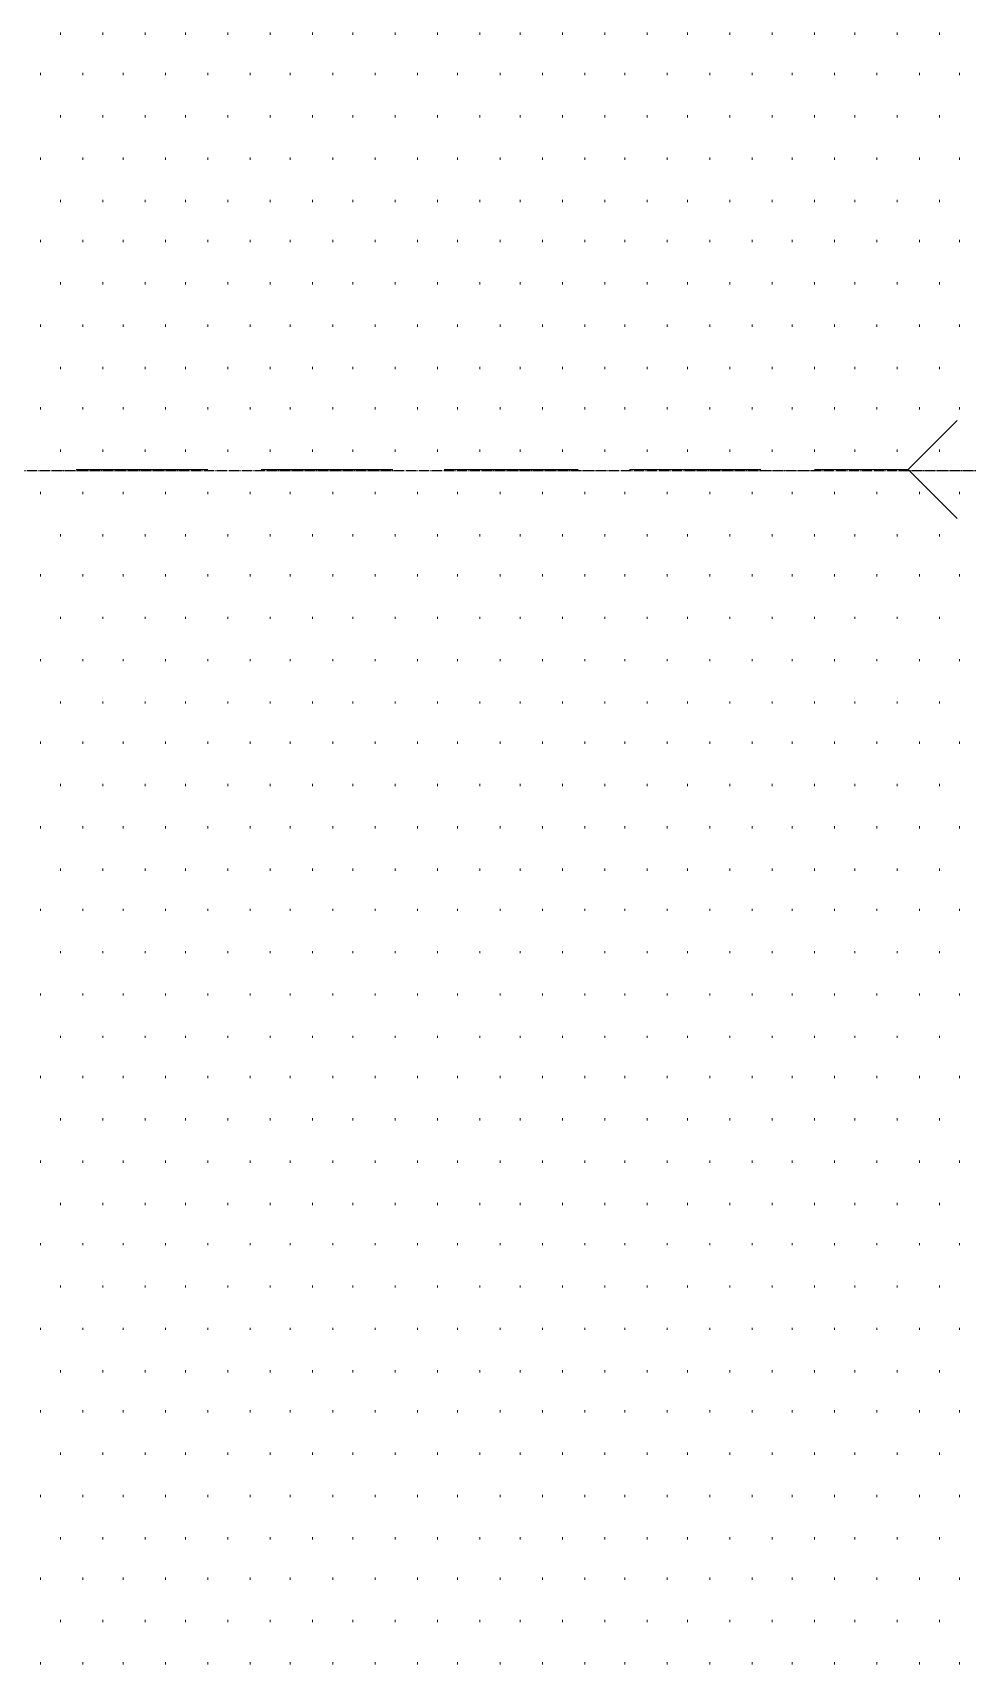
# Model space of a CAD drawing. Header units: millimetres. Extents: x -383313 to -161684, y -117025 to 99224.
# Drawn here: x -328175 to -326401, y -13850 to -10751 of the extents above; entities that cross this region are included whole.
import ezdxf

# ---------------------------------------------------------------- set-up
doc = ezdxf.new("R2010")
doc.units = ezdxf.units.MM
doc.header["$MEASUREMENT"] = 0
doc.linetypes.add('PS-GOST2.303 5', pattern=[24, 20, -1.5, 1, -1.5])
doc.layers.add('PDF_Geometry', color=7, linetype='Continuous')
doc.layers.add('PS_Оси', color=5, linetype='PS-GOST2.303 5')

# ---------------------------------------------------------------- blocks, each defined once
blk = doc.blocks.new('A$Cf5759c35')
at = {"layer": 'PDF_Geometry', "color": 8, "lineweight": 9}
for points in [[(30340.1, 7509.9), (30340.1, 7514.2)], [(30420.6, 7509.9), (30420.6, 7514.2)], [(30501, 7509.9), (30501, 7514.2)], [(30577.2, 7509.9), (30577.2, 7514.2)], [(30657.6, 7509.9), (30657.6, 7514.2)], [(30738.1, 7509.9), (30738.1, 7514.2)], [(30818.5, 7509.9), (30818.5, 7514.2)], [(30894.7, 7509.9), (30894.7, 7514.2)], [(30975.1, 7509.9), (30975.1, 7514.2)], [(31055.6, 7509.9), (31055.6, 7514.2)], [(31136, 7509.9), (31136, 7514.2)], [(31212.2, 7509.9), (31212.2, 7514.2)], [(31292.6, 7509.9), (31292.6, 7514.2)], [(31373.1, 7509.9), (31373.1, 7514.2)], [(31453.5, 7509.9), (31453.5, 7514.2)], [(31529.7, 7509.9), (31529.7, 7514.2)], [(31610.1, 7509.9), (31610.1, 7514.2)], [(31690.6, 7509.9), (31690.6, 7514.2)], [(31771, 7509.9), (31771, 7514.2)], [(31847.2, 7509.9), (31847.2, 7514.2)], [(31927.6, 7509.9), (31927.6, 7514.2)], [(32008.1, 7509.9), (32008.1, 7514.2)], [(30302, 7433.7), (30302, 7438)], [(30382.5, 7433.7), (30382.5, 7438)], [(30458.7, 7433.7), (30458.7, 7438)], [(30539.1, 7433.7), (30539.1, 7438)], [(30619.5, 7433.7), (30619.5, 7438)], [(30700, 7433.7), (30700, 7438)], [(30776.2, 7433.7), (30776.2, 7438)], [(30856.6, 7433.7), (30856.6, 7438)], [(30937, 7433.7), (30937, 7438)], [(31017.5, 7433.7), (31017.5, 7438)], [(31093.7, 7433.7), (31093.7, 7438)], [(31174.1, 7433.7), (31174.1, 7438)], [(31254.5, 7433.7), (31254.5, 7438)], [(31335, 7433.7), (31335, 7438)], [(31411.2, 7433.7), (31411.2, 7438)], [(31491.6, 7433.7), (31491.6, 7438)], [(31572, 7433.7), (31572, 7438)], [(31652.5, 7433.7), (31652.5, 7438)], [(31728.7, 7433.7), (31728.7, 7438)], [(31809.1, 7433.7), (31809.1, 7438)], [(31889.5, 7433.7), (31889.5, 7438)], [(31970, 7433.7), (31970, 7438)], [(32046.2, 7433.7), (32046.2, 7438)], [(30340.1, 7353.3), (30340.1, 7357.5)], [(30420.6, 7353.3), (30420.6, 7357.5)], [(30501, 7353.3), (30501, 7357.5)], [(30577.2, 7353.3), (30577.2, 7357.5)], [(30657.6, 7353.3), (30657.6, 7357.5)], [(30738.1, 7353.3), (30738.1, 7357.5)], [(30818.5, 7353.3), (30818.5, 7357.5)], [(30894.7, 7353.3), (30894.7, 7357.5)], [(30975.1, 7353.3), (30975.1, 7357.5)], [(31055.6, 7353.3), (31055.6, 7357.5)], [(31136, 7353.3), (31136, 7357.5)], [(31212.2, 7353.3), (31212.2, 7357.5)], [(31292.6, 7353.3), (31292.6, 7357.5)], [(31373.1, 7353.3), (31373.1, 7357.5)], [(31453.5, 7353.3), (31453.5, 7357.5)], [(31529.7, 7353.3), (31529.7, 7357.5)], [(31610.1, 7353.3), (31610.1, 7357.5)], [(31690.6, 7353.3), (31690.6, 7357.5)], [(31771, 7353.3), (31771, 7357.5)], [(31847.2, 7353.3), (31847.2, 7357.5)], [(31927.6, 7353.3), (31927.6, 7357.5)], [(32008.1, 7353.3), (32008.1, 7357.5)], [(30302, 7272.9), (30302, 7277.1)], [(30382.5, 7272.9), (30382.5, 7277.1)], [(30458.7, 7272.9), (30458.7, 7277.1)], [(30539.1, 7272.9), (30539.1, 7277.1)], [(30619.5, 7272.9), (30619.5, 7277.1)], [(30700, 7272.9), (30700, 7277.1)], [(30776.2, 7272.9), (30776.2, 7277.1)], [(30856.6, 7272.9), (30856.6, 7277.1)], [(30937, 7272.9), (30937, 7277.1)], [(31017.5, 7272.9), (31017.5, 7277.1)], [(31093.7, 7272.9), (31093.7, 7277.1)], [(31174.1, 7272.9), (31174.1, 7277.1)], [(31254.5, 7272.9), (31254.5, 7277.1)], [(31335, 7272.9), (31335, 7277.1)], [(31411.2, 7272.9), (31411.2, 7277.1)], [(31491.6, 7272.9), (31491.6, 7277.1)], [(31572, 7272.9), (31572, 7277.1)], [(31652.5, 7272.9), (31652.5, 7277.1)], [(31728.7, 7272.9), (31728.7, 7277.1)], [(31809.1, 7272.9), (31809.1, 7277.1)], [(31889.5, 7272.9), (31889.5, 7277.1)], [(31970, 7272.9), (31970, 7277.1)], [(32046.2, 7272.9), (32046.2, 7277.1)], [(30340.1, 7192.4), (30340.1, 7196.7)], [(30420.6, 7192.4), (30420.6, 7196.7)], [(30501, 7192.4), (30501, 7196.7)], [(30577.2, 7192.4), (30577.2, 7196.7)], [(30657.6, 7192.4), (30657.6, 7196.7)], [(30738.1, 7192.4), (30738.1, 7196.7)], [(30818.5, 7192.4), (30818.5, 7196.7)], [(30894.7, 7192.4), (30894.7, 7196.7)], [(30975.1, 7192.4), (30975.1, 7196.7)], [(31055.6, 7192.4), (31055.6, 7196.7)], [(31136, 7192.4), (31136, 7196.7)], [(31212.2, 7192.4), (31212.2, 7196.7)], [(31292.6, 7192.4), (31292.6, 7196.7)], [(31373.1, 7192.4), (31373.1, 7196.7)], [(31453.5, 7192.4), (31453.5, 7196.7)], [(31529.7, 7192.4), (31529.7, 7196.7)], [(31610.1, 7192.4), (31610.1, 7196.7)], [(31690.6, 7192.4), (31690.6, 7196.7)], [(31771, 7192.4), (31771, 7196.7)], [(31847.2, 7192.4), (31847.2, 7196.7)], [(31927.6, 7192.4), (31927.6, 7196.7)], [(32008.1, 7192.4), (32008.1, 7196.7)], [(30302, 7116.2), (30302, 7120.5)], [(30382.5, 7116.2), (30382.5, 7120.5)], [(30458.7, 7116.2), (30458.7, 7120.5)], [(30539.1, 7116.2), (30539.1, 7120.5)], [(30619.5, 7116.2), (30619.5, 7120.5)], [(30700, 7116.2), (30700, 7120.5)], [(30776.2, 7116.2), (30776.2, 7120.5)], [(30856.6, 7116.2), (30856.6, 7120.5)], [(30937, 7116.2), (30937, 7120.5)], [(31017.5, 7116.2), (31017.5, 7120.5)], [(31093.7, 7116.2), (31093.7, 7120.5)], [(31174.1, 7116.2), (31174.1, 7120.5)], [(31254.5, 7116.2), (31254.5, 7120.5)], [(31335, 7116.2), (31335, 7120.5)], [(31411.2, 7116.2), (31411.2, 7120.5)], [(31491.6, 7116.2), (31491.6, 7120.5)], [(31572, 7116.2), (31572, 7120.5)], [(31652.5, 7116.2), (31652.5, 7120.5)], [(31728.7, 7116.2), (31728.7, 7120.5)], [(31809.1, 7116.2), (31809.1, 7120.5)], [(31889.5, 7116.2), (31889.5, 7120.5)], [(31970, 7116.2), (31970, 7120.5)], [(32046.2, 7116.2), (32046.2, 7120.5)], [(30340.1, 7035.8), (30340.1, 7040)], [(30420.6, 7035.8), (30420.6, 7040)], [(30501, 7035.8), (30501, 7040)], [(30577.2, 7035.8), (30577.2, 7040)], [(30657.6, 7035.8), (30657.6, 7040)], [(30738.1, 7035.8), (30738.1, 7040)], [(30818.5, 7035.8), (30818.5, 7040)], [(30894.7, 7035.8), (30894.7, 7040)], [(30975.1, 7035.8), (30975.1, 7040)], [(31055.6, 7035.8), (31055.6, 7040)], [(31136, 7035.8), (31136, 7040)], [(31212.2, 7035.8), (31212.2, 7040)], [(31292.6, 7035.8), (31292.6, 7040)], [(31373.1, 7035.8), (31373.1, 7040)], [(31453.5, 7035.8), (31453.5, 7040)], [(31529.7, 7035.8), (31529.7, 7040)], [(31610.1, 7035.8), (31610.1, 7040)], [(31690.6, 7035.8), (31690.6, 7040)], [(31771, 7035.8), (31771, 7040)], [(31847.2, 7035.8), (31847.2, 7040)], [(31927.6, 7035.8), (31927.6, 7040)], [(32008.1, 7035.8), (32008.1, 7040)], [(30302, 6955.4), (30302, 6959.6)], [(30382.5, 6955.4), (30382.5, 6959.6)], [(30458.7, 6955.4), (30458.7, 6959.6)], [(30539.1, 6955.4), (30539.1, 6959.6)], [(30619.5, 6955.4), (30619.5, 6959.6)], [(30700, 6955.4), (30700, 6959.6)], [(30776.2, 6955.4), (30776.2, 6959.6)], [(30856.6, 6955.4), (30856.6, 6959.6)], [(30937, 6955.4), (30937, 6959.6)], [(31017.5, 6955.4), (31017.5, 6959.6)], [(31093.7, 6955.4), (31093.7, 6959.6)], [(31174.1, 6955.4), (31174.1, 6959.6)], [(31254.5, 6955.4), (31254.5, 6959.6)], [(31335, 6955.4), (31335, 6959.6)], [(31411.2, 6955.4), (31411.2, 6959.6)], [(31491.6, 6955.4), (31491.6, 6959.6)], [(31572, 6955.4), (31572, 6959.6)], [(31652.5, 6955.4), (31652.5, 6959.6)], [(31728.7, 6955.4), (31728.7, 6959.6)], [(31809.1, 6955.4), (31809.1, 6959.6)], [(31889.5, 6955.4), (31889.5, 6959.6)], [(31970, 6955.4), (31970, 6959.6)], [(32046.2, 6955.4), (32046.2, 6959.6)], [(30340.1, 6874.9), (30340.1, 6879.2)], [(30420.6, 6874.9), (30420.6, 6879.2)], [(30501, 6874.9), (30501, 6879.2)], [(30577.2, 6874.9), (30577.2, 6879.2)], [(30657.6, 6874.9), (30657.6, 6879.2)], [(30738.1, 6874.9), (30738.1, 6879.2)], [(30818.5, 6874.9), (30818.5, 6879.2)], [(30894.7, 6874.9), (30894.7, 6879.2)], [(30975.1, 6874.9), (30975.1, 6879.2)], [(31055.6, 6874.9), (31055.6, 6879.2)], [(31136, 6874.9), (31136, 6879.2)], [(31212.2, 6874.9), (31212.2, 6879.2)], [(31292.6, 6874.9), (31292.6, 6879.2)], [(31373.1, 6874.9), (31373.1, 6879.2)], [(31453.5, 6874.9), (31453.5, 6879.2)], [(31529.7, 6874.9), (31529.7, 6879.2)], [(31610.1, 6874.9), (31610.1, 6879.2)], [(31690.6, 6874.9), (31690.6, 6879.2)], [(31771, 6874.9), (31771, 6879.2)], [(31847.2, 6874.9), (31847.2, 6879.2)], [(31927.6, 6874.9), (31927.6, 6879.2)], [(32008.1, 6874.9), (32008.1, 6879.2)], [(30302, 6798.7), (30302, 6803)], [(30382.5, 6798.7), (30382.5, 6803)], [(30458.7, 6798.7), (30458.7, 6803)], [(30539.1, 6798.7), (30539.1, 6803)], [(30619.5, 6798.7), (30619.5, 6803)], [(30700, 6798.7), (30700, 6803)], [(30776.2, 6798.7), (30776.2, 6803)], [(30856.6, 6798.7), (30856.6, 6803)], [(30937, 6798.7), (30937, 6803)], [(31017.5, 6798.7), (31017.5, 6803)], [(31093.7, 6798.7), (31093.7, 6803)], [(31174.1, 6798.7), (31174.1, 6803)], [(31254.5, 6798.7), (31254.5, 6803)], [(31335, 6798.7), (31335, 6803)], [(31411.2, 6798.7), (31411.2, 6803)], [(31491.6, 6798.7), (31491.6, 6803)], [(31572, 6798.7), (31572, 6803)], [(31652.5, 6798.7), (31652.5, 6803)], [(31728.7, 6798.7), (31728.7, 6803)], [(31809.1, 6798.7), (31809.1, 6803)], [(31889.5, 6798.7), (31889.5, 6803)], [(31970, 6798.7), (31970, 6803)], [(32046.2, 6798.7), (32046.2, 6803)], [(30340.1, 6718.3), (30340.1, 6722.5)], [(30420.6, 6718.3), (30420.6, 6722.5)], [(30501, 6718.3), (30501, 6722.5)], [(30577.2, 6718.3), (30577.2, 6722.5)], [(30657.6, 6718.3), (30657.6, 6722.5)], [(30738.1, 6718.3), (30738.1, 6722.5)], [(30818.5, 6718.3), (30818.5, 6722.5)], [(30894.7, 6718.3), (30894.7, 6722.5)], [(30975.1, 6718.3), (30975.1, 6722.5)], [(31055.6, 6718.3), (31055.6, 6722.5)], [(31136, 6718.3), (31136, 6722.5)], [(31212.2, 6718.3), (31212.2, 6722.5)], [(31292.6, 6718.3), (31292.6, 6722.5)], [(31373.1, 6718.3), (31373.1, 6722.5)], [(31453.5, 6718.3), (31453.5, 6722.5)], [(31529.7, 6718.3), (31529.7, 6722.5)], [(31610.1, 6718.3), (31610.1, 6722.5)], [(31690.6, 6718.3), (31690.6, 6722.5)], [(31771, 6718.3), (31771, 6722.5)], [(31847.2, 6718.3), (31847.2, 6722.5)], [(31927.6, 6718.3), (31927.6, 6722.5)], [(32008.1, 6718.3), (32008.1, 6722.5)], [(30302, 6637.9), (30302, 6642.1)], [(30382.5, 6637.9), (30382.5, 6642.1)], [(30458.7, 6637.9), (30458.7, 6642.1)], [(30539.1, 6637.9), (30539.1, 6642.1)], [(30619.5, 6637.9), (30619.5, 6642.1)], [(30700, 6637.9), (30700, 6642.1)], [(30776.2, 6637.9), (30776.2, 6642.1)], [(30856.6, 6637.9), (30856.6, 6642.1)], [(30937, 6637.9), (30937, 6642.1)], [(31017.5, 6637.9), (31017.5, 6642.1)], [(31093.7, 6637.9), (31093.7, 6642.1)], [(31174.1, 6637.9), (31174.1, 6642.1)], [(31254.5, 6637.9), (31254.5, 6642.1)], [(31335, 6637.9), (31335, 6642.1)], [(31411.2, 6637.9), (31411.2, 6642.1)], [(31491.6, 6637.9), (31491.6, 6642.1)], [(31572, 6637.9), (31572, 6642.1)], [(31652.5, 6637.9), (31652.5, 6642.1)], [(31728.7, 6637.9), (31728.7, 6642.1)], [(31809.1, 6637.9), (31809.1, 6642.1)], [(31889.5, 6637.9), (31889.5, 6642.1)], [(31970, 6637.9), (31970, 6642.1)], [(32046.2, 6637.9), (32046.2, 6642.1)], [(30340.1, 6557.4), (30340.1, 6561.7)], [(30420.6, 6557.4), (30420.6, 6561.7)], [(30501, 6557.4), (30501, 6561.7)], [(30577.2, 6557.4), (30577.2, 6561.7)], [(30657.6, 6557.4), (30657.6, 6561.7)], [(30738.1, 6557.4), (30738.1, 6561.7)], [(30818.5, 6557.4), (30818.5, 6561.7)], [(30894.7, 6557.4), (30894.7, 6561.7)], [(30975.1, 6557.4), (30975.1, 6561.7)], [(31055.6, 6557.4), (31055.6, 6561.7)], [(31136, 6557.4), (31136, 6561.7)], [(31212.2, 6557.4), (31212.2, 6561.7)], [(31292.6, 6557.4), (31292.6, 6561.7)], [(31373.1, 6557.4), (31373.1, 6561.7)], [(31453.5, 6557.4), (31453.5, 6561.7)], [(31529.7, 6557.4), (31529.7, 6561.7)], [(31610.1, 6557.4), (31610.1, 6561.7)], [(31690.6, 6557.4), (31690.6, 6561.7)], [(31771, 6557.4), (31771, 6561.7)], [(31847.2, 6557.4), (31847.2, 6561.7)], [(31927.6, 6557.4), (31927.6, 6561.7)], [(32008.1, 6557.4), (32008.1, 6561.7)], [(30302, 6481.2), (30302, 6485.5)], [(30382.5, 6481.2), (30382.5, 6485.5)], [(30458.7, 6481.2), (30458.7, 6485.5)], [(30539.1, 6481.2), (30539.1, 6485.5)], [(30619.5, 6481.2), (30619.5, 6485.5)], [(30700, 6481.2), (30700, 6485.5)], [(30776.2, 6481.2), (30776.2, 6485.5)], [(30856.6, 6481.2), (30856.6, 6485.5)], [(30937, 6481.2), (30937, 6485.5)], [(31017.5, 6481.2), (31017.5, 6485.5)], [(31093.7, 6481.2), (31093.7, 6485.5)], [(31174.1, 6481.2), (31174.1, 6485.5)], [(31254.5, 6481.2), (31254.5, 6485.5)], [(31335, 6481.2), (31335, 6485.5)], [(31411.2, 6481.2), (31411.2, 6485.5)], [(31491.6, 6481.2), (31491.6, 6485.5)], [(31572, 6481.2), (31572, 6485.5)], [(31652.5, 6481.2), (31652.5, 6485.5)], [(31728.7, 6481.2), (31728.7, 6485.5)], [(31809.1, 6481.2), (31809.1, 6485.5)], [(31889.5, 6481.2), (31889.5, 6485.5)], [(31970, 6481.2), (31970, 6485.5)], [(32046.2, 6481.2), (32046.2, 6485.5)], [(30340.1, 6400.8), (30340.1, 6405)], [(30420.6, 6400.8), (30420.6, 6405)], [(30501, 6400.8), (30501, 6405)], [(30577.2, 6400.8), (30577.2, 6405)], [(30657.6, 6400.8), (30657.6, 6405)], [(30738.1, 6400.8), (30738.1, 6405)], [(30818.5, 6400.8), (30818.5, 6405)], [(30894.7, 6400.8), (30894.7, 6405)], [(30975.1, 6400.8), (30975.1, 6405)], [(31055.6, 6400.8), (31055.6, 6405)], [(31136, 6400.8), (31136, 6405)], [(31212.2, 6400.8), (31212.2, 6405)], [(31292.6, 6400.8), (31292.6, 6405)], [(31373.1, 6400.8), (31373.1, 6405)], [(31453.5, 6400.8), (31453.5, 6405)], [(31529.7, 6400.8), (31529.7, 6405)], [(31610.1, 6400.8), (31610.1, 6405)], [(31690.6, 6400.8), (31690.6, 6405)], [(31771, 6400.8), (31771, 6405)], [(31847.2, 6400.8), (31847.2, 6405)], [(31927.6, 6400.8), (31927.6, 6405)], [(32008.1, 6400.8), (32008.1, 6405)], [(30302, 6320.4), (30302, 6324.6)], [(30382.5, 6320.4), (30382.5, 6324.6)], [(30458.7, 6320.4), (30458.7, 6324.6)], [(30539.1, 6320.4), (30539.1, 6324.6)], [(30619.5, 6320.4), (30619.5, 6324.6)], [(30700, 6320.4), (30700, 6324.6)], [(30776.2, 6320.4), (30776.2, 6324.6)], [(30856.6, 6320.4), (30856.6, 6324.6)], [(30937, 6320.4), (30937, 6324.6)], [(31017.5, 6320.4), (31017.5, 6324.6)], [(31093.7, 6320.4), (31093.7, 6324.6)], [(31174.1, 6320.4), (31174.1, 6324.6)], [(31254.5, 6320.4), (31254.5, 6324.6)], [(31335, 6320.4), (31335, 6324.6)], [(31411.2, 6320.4), (31411.2, 6324.6)], [(31491.6, 6320.4), (31491.6, 6324.6)], [(31572, 6320.4), (31572, 6324.6)], [(31652.5, 6320.4), (31652.5, 6324.6)], [(31728.7, 6320.4), (31728.7, 6324.6)], [(31809.1, 6320.4), (31809.1, 6324.6)], [(31889.5, 6320.4), (31889.5, 6324.6)], [(31970, 6320.4), (31970, 6324.6)], [(32046.2, 6320.4), (32046.2, 6324.6)], [(30340.1, 6239.9), (30340.1, 6244.2)], [(30420.6, 6239.9), (30420.6, 6244.2)], [(30501, 6239.9), (30501, 6244.2)], [(30577.2, 6239.9), (30577.2, 6244.2)], [(30657.6, 6239.9), (30657.6, 6244.2)], [(30738.1, 6239.9), (30738.1, 6244.2)], [(30818.5, 6239.9), (30818.5, 6244.2)], [(30894.7, 6239.9), (30894.7, 6244.2)], [(30975.1, 6239.9), (30975.1, 6244.2)], [(31055.6, 6239.9), (31055.6, 6244.2)], [(31136, 6239.9), (31136, 6244.2)], [(31212.2, 6239.9), (31212.2, 6244.2)], [(31292.6, 6239.9), (31292.6, 6244.2)], [(31373.1, 6239.9), (31373.1, 6244.2)], [(31453.5, 6239.9), (31453.5, 6244.2)], [(31529.7, 6239.9), (31529.7, 6244.2)], [(31610.1, 6239.9), (31610.1, 6244.2)], [(31690.6, 6239.9), (31690.6, 6244.2)], [(31771, 6239.9), (31771, 6244.2)], [(31847.2, 6239.9), (31847.2, 6244.2)], [(31927.6, 6239.9), (31927.6, 6244.2)], [(32008.1, 6239.9), (32008.1, 6244.2)], [(30302, 6163.7), (30302, 6168)], [(30382.5, 6163.7), (30382.5, 6168)], [(30458.7, 6163.7), (30458.7, 6168)], [(30539.1, 6163.7), (30539.1, 6168)], [(30619.5, 6163.7), (30619.5, 6168)], [(30700, 6163.7), (30700, 6168)], [(30776.2, 6163.7), (30776.2, 6168)], [(30856.6, 6163.7), (30856.6, 6168)], [(30937, 6163.7), (30937, 6168)], [(31017.5, 6163.7), (31017.5, 6168)], [(31093.7, 6163.7), (31093.7, 6168)], [(31174.1, 6163.7), (31174.1, 6168)], [(31254.5, 6163.7), (31254.5, 6168)], [(31335, 6163.7), (31335, 6168)], [(31411.2, 6163.7), (31411.2, 6168)], [(31491.6, 6163.7), (31491.6, 6168)], [(31572, 6163.7), (31572, 6168)], [(31652.5, 6163.7), (31652.5, 6168)], [(31728.7, 6163.7), (31728.7, 6168)], [(31809.1, 6163.7), (31809.1, 6168)], [(31889.5, 6163.7), (31889.5, 6168)], [(31970, 6163.7), (31970, 6168)], [(32046.2, 6163.7), (32046.2, 6168)], [(30340.1, 6083.3), (30340.1, 6087.5)], [(30420.6, 6083.3), (30420.6, 6087.5)], [(30501, 6083.3), (30501, 6087.5)], [(30577.2, 6083.3), (30577.2, 6087.5)], [(30657.6, 6083.3), (30657.6, 6087.5)], [(30738.1, 6083.3), (30738.1, 6087.5)], [(30818.5, 6083.3), (30818.5, 6087.5)], [(30894.7, 6083.3), (30894.7, 6087.5)], [(30975.1, 6083.3), (30975.1, 6087.5)], [(31055.6, 6083.3), (31055.6, 6087.5)], [(31136, 6083.3), (31136, 6087.5)], [(31212.2, 6083.3), (31212.2, 6087.5)], [(31292.6, 6083.3), (31292.6, 6087.5)], [(31373.1, 6083.3), (31373.1, 6087.5)], [(31453.5, 6083.3), (31453.5, 6087.5)], [(31529.7, 6083.3), (31529.7, 6087.5)], [(31610.1, 6083.3), (31610.1, 6087.5)], [(31690.6, 6083.3), (31690.6, 6087.5)], [(31771, 6083.3), (31771, 6087.5)], [(31847.2, 6083.3), (31847.2, 6087.5)], [(31927.6, 6083.3), (31927.6, 6087.5)], [(32008.1, 6083.3), (32008.1, 6087.5)], [(30302, 6002.9), (30302, 6007.1)], [(30382.5, 6002.9), (30382.5, 6007.1)], [(30458.7, 6002.9), (30458.7, 6007.1)], [(30539.1, 6002.9), (30539.1, 6007.1)], [(30619.5, 6002.9), (30619.5, 6007.1)], [(30700, 6002.9), (30700, 6007.1)], [(30776.2, 6002.9), (30776.2, 6007.1)], [(30856.6, 6002.9), (30856.6, 6007.1)], [(30937, 6002.9), (30937, 6007.1)], [(31017.5, 6002.9), (31017.5, 6007.1)], [(31093.7, 6002.9), (31093.7, 6007.1)], [(31174.1, 6002.9), (31174.1, 6007.1)], [(31254.5, 6002.9), (31254.5, 6007.1)], [(31335, 6002.9), (31335, 6007.1)], [(31411.2, 6002.9), (31411.2, 6007.1)], [(31491.6, 6002.9), (31491.6, 6007.1)], [(31572, 6002.9), (31572, 6007.1)], [(31652.5, 6002.9), (31652.5, 6007.1)], [(31728.7, 6002.9), (31728.7, 6007.1)], [(31809.1, 6002.9), (31809.1, 6007.1)], [(31889.5, 6002.9), (31889.5, 6007.1)], [(31970, 6002.9), (31970, 6007.1)], [(32046.2, 6002.9), (32046.2, 6007.1)], [(30340.1, 5922.4), (30340.1, 5926.7)], [(30420.6, 5922.4), (30420.6, 5926.7)], [(30501, 5922.4), (30501, 5926.7)], [(30577.2, 5922.4), (30577.2, 5926.7)], [(30657.6, 5922.4), (30657.6, 5926.7)], [(30738.1, 5922.4), (30738.1, 5926.7)], [(30818.5, 5922.4), (30818.5, 5926.7)], [(30894.7, 5922.4), (30894.7, 5926.7)], [(30975.1, 5922.4), (30975.1, 5926.7)], [(31055.6, 5922.4), (31055.6, 5926.7)], [(31136, 5922.4), (31136, 5926.7)], [(31212.2, 5922.4), (31212.2, 5926.7)], [(31292.6, 5922.4), (31292.6, 5926.7)], [(31373.1, 5922.4), (31373.1, 5926.7)], [(31453.5, 5922.4), (31453.5, 5926.7)], [(31529.7, 5922.4), (31529.7, 5926.7)], [(31610.1, 5922.4), (31610.1, 5926.7)], [(31690.6, 5922.4), (31690.6, 5926.7)], [(31771, 5922.4), (31771, 5926.7)], [(31847.2, 5922.4), (31847.2, 5926.7)], [(31927.6, 5922.4), (31927.6, 5926.7)], [(32008.1, 5922.4), (32008.1, 5926.7)], [(30302, 5846.2), (30302, 5850.5)], [(30382.5, 5846.2), (30382.5, 5850.5)], [(30458.7, 5846.2), (30458.7, 5850.5)], [(30539.1, 5846.2), (30539.1, 5850.5)], [(30619.5, 5846.2), (30619.5, 5850.5)], [(30700, 5846.2), (30700, 5850.5)], [(30776.2, 5846.2), (30776.2, 5850.5)], [(30856.6, 5846.2), (30856.6, 5850.5)], [(30937, 5846.2), (30937, 5850.5)], [(31017.5, 5846.2), (31017.5, 5850.5)], [(31093.7, 5846.2), (31093.7, 5850.5)], [(31174.1, 5846.2), (31174.1, 5850.5)], [(31254.5, 5846.2), (31254.5, 5850.5)], [(31335, 5846.2), (31335, 5850.5)], [(31411.2, 5846.2), (31411.2, 5850.5)], [(31491.6, 5846.2), (31491.6, 5850.5)], [(31572, 5846.2), (31572, 5850.5)], [(31652.5, 5846.2), (31652.5, 5850.5)], [(31728.7, 5846.2), (31728.7, 5850.5)], [(31809.1, 5846.2), (31809.1, 5850.5)], [(31889.5, 5846.2), (31889.5, 5850.5)], [(31970, 5846.2), (31970, 5850.5)], [(32046.2, 5846.2), (32046.2, 5850.5)], [(30340.1, 5765.8), (30340.1, 5770)], [(30420.6, 5765.8), (30420.6, 5770)], [(30501, 5765.8), (30501, 5770)], [(30577.2, 5765.8), (30577.2, 5770)], [(30657.6, 5765.8), (30657.6, 5770)], [(30738.1, 5765.8), (30738.1, 5770)], [(30818.5, 5765.8), (30818.5, 5770)], [(30894.7, 5765.8), (30894.7, 5770)], [(30975.1, 5765.8), (30975.1, 5770)], [(31055.6, 5765.8), (31055.6, 5770)], [(31136, 5765.8), (31136, 5770)], [(31212.2, 5765.8), (31212.2, 5770)], [(31292.6, 5765.8), (31292.6, 5770)], [(31373.1, 5765.8), (31373.1, 5770)], [(31453.5, 5765.8), (31453.5, 5770)], [(31529.7, 5765.8), (31529.7, 5770)], [(31610.1, 5765.8), (31610.1, 5770)], [(31690.6, 5765.8), (31690.6, 5770)], [(31771, 5765.8), (31771, 5770)], [(31847.2, 5765.8), (31847.2, 5770)], [(31927.6, 5765.8), (31927.6, 5770)], [(32008.1, 5765.8), (32008.1, 5770)], [(30302, 5685.4), (30302, 5689.6)], [(30382.5, 5685.4), (30382.5, 5689.6)], [(30458.7, 5685.4), (30458.7, 5689.6)], [(30539.1, 5685.4), (30539.1, 5689.6)], [(30619.5, 5685.4), (30619.5, 5689.6)], [(30700, 5685.4), (30700, 5689.6)], [(30776.2, 5685.4), (30776.2, 5689.6)], [(30856.6, 5685.4), (30856.6, 5689.6)], [(30937, 5685.4), (30937, 5689.6)], [(31017.5, 5685.4), (31017.5, 5689.6)], [(31093.7, 5685.4), (31093.7, 5689.6)], [(31174.1, 5685.4), (31174.1, 5689.6)], [(31254.5, 5685.4), (31254.5, 5689.6)], [(31335, 5685.4), (31335, 5689.6)], [(31411.2, 5685.4), (31411.2, 5689.6)], [(31491.6, 5685.4), (31491.6, 5689.6)], [(31572, 5685.4), (31572, 5689.6)], [(31652.5, 5685.4), (31652.5, 5689.6)], [(31728.7, 5685.4), (31728.7, 5689.6)], [(31809.1, 5685.4), (31809.1, 5689.6)], [(31889.5, 5685.4), (31889.5, 5689.6)], [(31970, 5685.4), (31970, 5689.6)], [(32046.2, 5685.4), (32046.2, 5689.6)], [(30340.1, 5604.9), (30340.1, 5609.2)], [(30420.6, 5604.9), (30420.6, 5609.2)], [(30501, 5604.9), (30501, 5609.2)], [(30577.2, 5604.9), (30577.2, 5609.2)], [(30657.6, 5604.9), (30657.6, 5609.2)], [(30738.1, 5604.9), (30738.1, 5609.2)], [(30818.5, 5604.9), (30818.5, 5609.2)], [(30894.7, 5604.9), (30894.7, 5609.2)], [(30975.1, 5604.9), (30975.1, 5609.2)], [(31055.6, 5604.9), (31055.6, 5609.2)], [(31136, 5604.9), (31136, 5609.2)], [(31212.2, 5604.9), (31212.2, 5609.2)], [(31292.6, 5604.9), (31292.6, 5609.2)], [(31373.1, 5604.9), (31373.1, 5609.2)], [(31453.5, 5604.9), (31453.5, 5609.2)], [(31529.7, 5604.9), (31529.7, 5609.2)], [(31610.1, 5604.9), (31610.1, 5609.2)], [(31690.6, 5604.9), (31690.6, 5609.2)], [(31771, 5604.9), (31771, 5609.2)], [(31847.2, 5604.9), (31847.2, 5609.2)], [(31927.6, 5604.9), (31927.6, 5609.2)], [(32008.1, 5604.9), (32008.1, 5609.2)], [(30302, 5528.7), (30302, 5533)], [(30382.5, 5528.7), (30382.5, 5533)], [(30458.7, 5528.7), (30458.7, 5533)], [(30539.1, 5528.7), (30539.1, 5533)], [(30619.5, 5528.7), (30619.5, 5533)], [(30700, 5528.7), (30700, 5533)], [(30776.2, 5528.7), (30776.2, 5533)], [(30856.6, 5528.7), (30856.6, 5533)], [(30937, 5528.7), (30937, 5533)], [(31017.5, 5528.7), (31017.5, 5533)], [(31093.7, 5528.7), (31093.7, 5533)], [(31174.1, 5528.7), (31174.1, 5533)], [(31254.5, 5528.7), (31254.5, 5533)], [(31335, 5528.7), (31335, 5533)], [(31411.2, 5528.7), (31411.2, 5533)], [(31491.6, 5528.7), (31491.6, 5533)], [(31572, 5528.7), (31572, 5533)], [(31652.5, 5528.7), (31652.5, 5533)], [(31728.7, 5528.7), (31728.7, 5533)], [(31809.1, 5528.7), (31809.1, 5533)], [(31889.5, 5528.7), (31889.5, 5533)], [(31970, 5528.7), (31970, 5533)], [(32046.2, 5528.7), (32046.2, 5533)], [(30340.1, 5448.3), (30340.1, 5452.5)], [(30420.6, 5448.3), (30420.6, 5452.5)], [(30501, 5448.3), (30501, 5452.5)], [(30577.2, 5448.3), (30577.2, 5452.5)], [(30657.6, 5448.3), (30657.6, 5452.5)], [(30738.1, 5448.3), (30738.1, 5452.5)], [(30818.5, 5448.3), (30818.5, 5452.5)], [(30894.7, 5448.3), (30894.7, 5452.5)], [(30975.1, 5448.3), (30975.1, 5452.5)], [(31055.6, 5448.3), (31055.6, 5452.5)], [(31136, 5448.3), (31136, 5452.5)], [(31212.2, 5448.3), (31212.2, 5452.5)], [(31292.6, 5448.3), (31292.6, 5452.5)], [(31373.1, 5448.3), (31373.1, 5452.5)], [(31453.5, 5448.3), (31453.5, 5452.5)], [(31529.7, 5448.3), (31529.7, 5452.5)], [(31610.1, 5448.3), (31610.1, 5452.5)], [(31690.6, 5448.3), (31690.6, 5452.5)], [(31771, 5448.3), (31771, 5452.5)], [(31847.2, 5448.3), (31847.2, 5452.5)], [(31927.6, 5448.3), (31927.6, 5452.5)], [(32008.1, 5448.3), (32008.1, 5452.5)], [(30302, 5367.9), (30302, 5372.1)], [(30382.5, 5367.9), (30382.5, 5372.1)], [(30458.7, 5367.9), (30458.7, 5372.1)], [(30539.1, 5367.9), (30539.1, 5372.1)], [(30619.5, 5367.9), (30619.5, 5372.1)], [(30700, 5367.9), (30700, 5372.1)], [(30776.2, 5367.9), (30776.2, 5372.1)], [(30856.6, 5367.9), (30856.6, 5372.1)], [(30937, 5367.9), (30937, 5372.1)], [(31017.5, 5367.9), (31017.5, 5372.1)], [(31093.7, 5367.9), (31093.7, 5372.1)], [(31174.1, 5367.9), (31174.1, 5372.1)], [(31254.5, 5367.9), (31254.5, 5372.1)], [(31335, 5367.9), (31335, 5372.1)], [(31411.2, 5367.9), (31411.2, 5372.1)], [(31491.6, 5367.9), (31491.6, 5372.1)], [(31572, 5367.9), (31572, 5372.1)], [(31652.5, 5367.9), (31652.5, 5372.1)], [(31728.7, 5367.9), (31728.7, 5372.1)], [(31809.1, 5367.9), (31809.1, 5372.1)], [(31889.5, 5367.9), (31889.5, 5372.1)], [(31970, 5367.9), (31970, 5372.1)], [(32046.2, 5367.9), (32046.2, 5372.1)], [(30340.1, 5287.4), (30340.1, 5291.7)], [(30420.6, 5287.4), (30420.6, 5291.7)], [(30501, 5287.4), (30501, 5291.7)], [(30577.2, 5287.4), (30577.2, 5291.7)], [(30657.6, 5287.4), (30657.6, 5291.7)], [(30738.1, 5287.4), (30738.1, 5291.7)], [(30818.5, 5287.4), (30818.5, 5291.7)], [(30894.7, 5287.4), (30894.7, 5291.7)], [(30975.1, 5287.4), (30975.1, 5291.7)], [(31055.6, 5287.4), (31055.6, 5291.7)], [(31136, 5287.4), (31136, 5291.7)], [(31212.2, 5287.4), (31212.2, 5291.7)], [(31292.6, 5287.4), (31292.6, 5291.7)], [(31373.1, 5287.4), (31373.1, 5291.7)], [(31453.5, 5287.4), (31453.5, 5291.7)], [(31529.7, 5287.4), (31529.7, 5291.7)], [(31610.1, 5287.4), (31610.1, 5291.7)], [(31690.6, 5287.4), (31690.6, 5291.7)], [(31771, 5287.4), (31771, 5291.7)], [(31847.2, 5287.4), (31847.2, 5291.7)], [(31927.6, 5287.4), (31927.6, 5291.7)], [(32008.1, 5287.4), (32008.1, 5291.7)], [(30302, 5211.2), (30302, 5215.5)], [(30382.5, 5211.2), (30382.5, 5215.5)], [(30458.7, 5211.2), (30458.7, 5215.5)], [(30539.1, 5211.2), (30539.1, 5215.5)], [(30619.5, 5211.2), (30619.5, 5215.5)], [(30700, 5211.2), (30700, 5215.5)], [(30776.2, 5211.2), (30776.2, 5215.5)], [(30856.6, 5211.2), (30856.6, 5215.5)], [(30937, 5211.2), (30937, 5215.5)], [(31017.5, 5211.2), (31017.5, 5215.5)], [(31093.7, 5211.2), (31093.7, 5215.5)], [(31174.1, 5211.2), (31174.1, 5215.5)], [(31254.5, 5211.2), (31254.5, 5215.5)], [(31335, 5211.2), (31335, 5215.5)], [(31411.2, 5211.2), (31411.2, 5215.5)], [(31491.6, 5211.2), (31491.6, 5215.5)], [(31572, 5211.2), (31572, 5215.5)], [(31652.5, 5211.2), (31652.5, 5215.5)], [(31728.7, 5211.2), (31728.7, 5215.5)], [(31809.1, 5211.2), (31809.1, 5215.5)], [(31889.5, 5211.2), (31889.5, 5215.5)], [(31970, 5211.2), (31970, 5215.5)], [(32046.2, 5211.2), (32046.2, 5215.5)], [(30340.1, 5130.8), (30340.1, 5135)], [(30420.6, 5130.8), (30420.6, 5135)], [(30501, 5130.8), (30501, 5135)], [(30577.2, 5130.8), (30577.2, 5135)], [(30657.6, 5130.8), (30657.6, 5135)], [(30738.1, 5130.8), (30738.1, 5135)], [(30818.5, 5130.8), (30818.5, 5135)], [(30894.7, 5130.8), (30894.7, 5135)], [(30975.1, 5130.8), (30975.1, 5135)], [(31055.6, 5130.8), (31055.6, 5135)], [(31136, 5130.8), (31136, 5135)], [(31212.2, 5130.8), (31212.2, 5135)], [(31292.6, 5130.8), (31292.6, 5135)], [(31373.1, 5130.8), (31373.1, 5135)], [(31453.5, 5130.8), (31453.5, 5135)], [(31529.7, 5130.8), (31529.7, 5135)], [(31610.1, 5130.8), (31610.1, 5135)], [(31690.6, 5130.8), (31690.6, 5135)], [(31771, 5130.8), (31771, 5135)], [(31847.2, 5130.8), (31847.2, 5135)], [(31927.6, 5130.8), (31927.6, 5135)], [(32008.1, 5130.8), (32008.1, 5135)], [(30302, 5050.4), (30302, 5054.6)], [(30382.5, 5050.4), (30382.5, 5054.6)], [(30458.7, 5050.4), (30458.7, 5054.6)], [(30539.1, 5050.4), (30539.1, 5054.6)], [(30619.5, 5050.4), (30619.5, 5054.6)], [(30700, 5050.4), (30700, 5054.6)], [(30776.2, 5050.4), (30776.2, 5054.6)], [(30856.6, 5050.4), (30856.6, 5054.6)], [(30937, 5050.4), (30937, 5054.6)], [(31017.5, 5050.4), (31017.5, 5054.6)], [(31093.7, 5050.4), (31093.7, 5054.6)], [(31174.1, 5050.4), (31174.1, 5054.6)], [(31254.5, 5050.4), (31254.5, 5054.6)], [(31335, 5050.4), (31335, 5054.6)], [(31411.2, 5050.4), (31411.2, 5054.6)], [(31491.6, 5050.4), (31491.6, 5054.6)], [(31572, 5050.4), (31572, 5054.6)], [(31652.5, 5050.4), (31652.5, 5054.6)], [(31728.7, 5050.4), (31728.7, 5054.6)], [(31809.1, 5050.4), (31809.1, 5054.6)], [(31889.5, 5050.4), (31889.5, 5054.6)], [(31970, 5050.4), (31970, 5054.6)], [(32046.2, 5050.4), (32046.2, 5054.6)], [(30340.1, 4969.9), (30340.1, 4974.2)], [(30420.6, 4969.9), (30420.6, 4974.2)], [(30501, 4969.9), (30501, 4974.2)], [(30577.2, 4969.9), (30577.2, 4974.2)], [(30657.6, 4969.9), (30657.6, 4974.2)], [(30738.1, 4969.9), (30738.1, 4974.2)], [(30818.5, 4969.9), (30818.5, 4974.2)], [(30894.7, 4969.9), (30894.7, 4974.2)], [(30975.1, 4969.9), (30975.1, 4974.2)], [(31055.6, 4969.9), (31055.6, 4974.2)], [(31136, 4969.9), (31136, 4974.2)], [(31212.2, 4969.9), (31212.2, 4974.2)], [(31292.6, 4969.9), (31292.6, 4974.2)], [(31373.1, 4969.9), (31373.1, 4974.2)], [(31453.5, 4969.9), (31453.5, 4974.2)], [(31529.7, 4969.9), (31529.7, 4974.2)], [(31610.1, 4969.9), (31610.1, 4974.2)], [(31690.6, 4969.9), (31690.6, 4974.2)], [(31771, 4969.9), (31771, 4974.2)], [(31847.2, 4969.9), (31847.2, 4974.2)], [(31927.6, 4969.9), (31927.6, 4974.2)], [(32008.1, 4969.9), (32008.1, 4974.2)], [(30302, 4893.7), (30302, 4898)], [(30382.5, 4893.7), (30382.5, 4898)], [(30458.7, 4893.7), (30458.7, 4898)], [(30539.1, 4893.7), (30539.1, 4898)], [(30619.5, 4893.7), (30619.5, 4898)], [(30700, 4893.7), (30700, 4898)], [(30776.2, 4893.7), (30776.2, 4898)], [(30856.6, 4893.7), (30856.6, 4898)], [(30937, 4893.7), (30937, 4898)], [(31017.5, 4893.7), (31017.5, 4898)], [(31093.7, 4893.7), (31093.7, 4898)], [(31174.1, 4893.7), (31174.1, 4898)], [(31254.5, 4893.7), (31254.5, 4898)], [(31335, 4893.7), (31335, 4898)], [(31411.2, 4893.7), (31411.2, 4898)], [(31491.6, 4893.7), (31491.6, 4898)], [(31572, 4893.7), (31572, 4898)], [(31652.5, 4893.7), (31652.5, 4898)], [(31728.7, 4893.7), (31728.7, 4898)], [(31809.1, 4893.7), (31809.1, 4898)], [(31889.5, 4893.7), (31889.5, 4898)], [(31970, 4893.7), (31970, 4898)], [(32046.2, 4893.7), (32046.2, 4898)], [(30340.1, 4813.3), (30340.1, 4817.5)], [(30420.6, 4813.3), (30420.6, 4817.5)], [(30501, 4813.3), (30501, 4817.5)], [(30577.2, 4813.3), (30577.2, 4817.5)], [(30657.6, 4813.3), (30657.6, 4817.5)], [(30738.1, 4813.3), (30738.1, 4817.5)], [(30818.5, 4813.3), (30818.5, 4817.5)], [(30894.7, 4813.3), (30894.7, 4817.5)], [(30975.1, 4813.3), (30975.1, 4817.5)], [(31055.6, 4813.3), (31055.6, 4817.5)], [(31136, 4813.3), (31136, 4817.5)], [(31212.2, 4813.3), (31212.2, 4817.5)], [(31292.6, 4813.3), (31292.6, 4817.5)], [(31373.1, 4813.3), (31373.1, 4817.5)], [(31453.5, 4813.3), (31453.5, 4817.5)], [(31529.7, 4813.3), (31529.7, 4817.5)], [(31610.1, 4813.3), (31610.1, 4817.5)], [(31690.6, 4813.3), (31690.6, 4817.5)], [(31771, 4813.3), (31771, 4817.5)], [(31847.2, 4813.3), (31847.2, 4817.5)], [(31927.6, 4813.3), (31927.6, 4817.5)], [(32008.1, 4813.3), (32008.1, 4817.5)], [(30302, 4732.9), (30302, 4737.1)], [(30382.5, 4732.9), (30382.5, 4737.1)], [(30458.7, 4732.9), (30458.7, 4737.1)], [(30539.1, 4732.9), (30539.1, 4737.1)], [(30619.5, 4732.9), (30619.5, 4737.1)], [(30700, 4732.9), (30700, 4737.1)], [(30776.2, 4732.9), (30776.2, 4737.1)], [(30856.6, 4732.9), (30856.6, 4737.1)], [(30937, 4732.9), (30937, 4737.1)], [(31017.5, 4732.9), (31017.5, 4737.1)], [(31093.7, 4732.9), (31093.7, 4737.1)], [(31174.1, 4732.9), (31174.1, 4737.1)], [(31254.5, 4732.9), (31254.5, 4737.1)], [(31335, 4732.9), (31335, 4737.1)], [(31411.2, 4732.9), (31411.2, 4737.1)], [(31491.6, 4732.9), (31491.6, 4737.1)], [(31572, 4732.9), (31572, 4737.1)], [(31652.5, 4732.9), (31652.5, 4737.1)], [(31728.7, 4732.9), (31728.7, 4737.1)], [(31809.1, 4732.9), (31809.1, 4737.1)], [(31889.5, 4732.9), (31889.5, 4737.1)], [(31970, 4732.9), (31970, 4737.1)], [(32046.2, 4732.9), (32046.2, 4737.1)], [(30340.1, 4652.4), (30340.1, 4656.7)], [(30420.6, 4652.4), (30420.6, 4656.7)], [(30501, 4652.4), (30501, 4656.7)], [(30577.2, 4652.4), (30577.2, 4656.7)], [(30657.6, 4652.4), (30657.6, 4656.7)], [(30738.1, 4652.4), (30738.1, 4656.7)], [(30818.5, 4652.4), (30818.5, 4656.7)], [(30894.7, 4652.4), (30894.7, 4656.7)], [(30975.1, 4652.4), (30975.1, 4656.7)], [(31055.6, 4652.4), (31055.6, 4656.7)], [(31136, 4652.4), (31136, 4656.7)], [(31212.2, 4652.4), (31212.2, 4656.7)], [(31292.6, 4652.4), (31292.6, 4656.7)], [(31373.1, 4652.4), (31373.1, 4656.7)], [(31453.5, 4652.4), (31453.5, 4656.7)], [(31529.7, 4652.4), (31529.7, 4656.7)], [(31610.1, 4652.4), (31610.1, 4656.7)], [(31690.6, 4652.4), (31690.6, 4656.7)], [(31771, 4652.4), (31771, 4656.7)], [(31847.2, 4652.4), (31847.2, 4656.7)], [(31927.6, 4652.4), (31927.6, 4656.7)], [(32008.1, 4652.4), (32008.1, 4656.7)], [(30302, 4576.2), (30302, 4580.5)], [(30382.5, 4576.2), (30382.5, 4580.5)], [(30458.7, 4576.2), (30458.7, 4580.5)], [(30539.1, 4576.2), (30539.1, 4580.5)], [(30619.5, 4576.2), (30619.5, 4580.5)], [(30700, 4576.2), (30700, 4580.5)], [(30776.2, 4576.2), (30776.2, 4580.5)], [(30856.6, 4576.2), (30856.6, 4580.5)], [(30937, 4576.2), (30937, 4580.5)], [(31017.5, 4576.2), (31017.5, 4580.5)], [(31093.7, 4576.2), (31093.7, 4580.5)], [(31174.1, 4576.2), (31174.1, 4580.5)], [(31254.5, 4576.2), (31254.5, 4580.5)], [(31335, 4576.2), (31335, 4580.5)], [(31411.2, 4576.2), (31411.2, 4580.5)], [(31491.6, 4576.2), (31491.6, 4580.5)], [(31572, 4576.2), (31572, 4580.5)], [(31652.5, 4576.2), (31652.5, 4580.5)], [(31728.7, 4576.2), (31728.7, 4580.5)], [(31809.1, 4576.2), (31809.1, 4580.5)], [(31889.5, 4576.2), (31889.5, 4580.5)], [(31970, 4576.2), (31970, 4580.5)], [(32046.2, 4576.2), (32046.2, 4580.5)], [(30340.1, 4495.8), (30340.1, 4500)], [(30420.6, 4495.8), (30420.6, 4500)], [(30501, 4495.8), (30501, 4500)], [(30577.2, 4495.8), (30577.2, 4500)], [(30657.6, 4495.8), (30657.6, 4500)], [(30738.1, 4495.8), (30738.1, 4500)], [(30818.5, 4495.8), (30818.5, 4500)], [(30894.7, 4495.8), (30894.7, 4500)], [(30975.1, 4495.8), (30975.1, 4500)], [(31055.6, 4495.8), (31055.6, 4500)], [(31136, 4495.8), (31136, 4500)], [(31212.2, 4495.8), (31212.2, 4500)], [(31292.6, 4495.8), (31292.6, 4500)], [(31373.1, 4495.8), (31373.1, 4500)], [(31453.5, 4495.8), (31453.5, 4500)], [(31529.7, 4495.8), (31529.7, 4500)], [(31610.1, 4495.8), (31610.1, 4500)], [(31690.6, 4495.8), (31690.6, 4500)], [(31771, 4495.8), (31771, 4500)], [(31847.2, 4495.8), (31847.2, 4500)], [(31927.6, 4495.8), (31927.6, 4500)], [(32008.1, 4495.8), (32008.1, 4500)], [(30302, 4415.4), (30302, 4419.6)], [(30382.5, 4415.4), (30382.5, 4419.6)], [(30458.7, 4415.4), (30458.7, 4419.6)], [(30539.1, 4415.4), (30539.1, 4419.6)], [(30619.5, 4415.4), (30619.5, 4419.6)], [(30700, 4415.4), (30700, 4419.6)], [(30776.2, 4415.4), (30776.2, 4419.6)], [(30856.6, 4415.4), (30856.6, 4419.6)], [(30937, 4415.4), (30937, 4419.6)], [(31017.5, 4415.4), (31017.5, 4419.6)], [(31093.7, 4415.4), (31093.7, 4419.6)], [(31174.1, 4415.4), (31174.1, 4419.6)], [(31254.5, 4415.4), (31254.5, 4419.6)], [(31335, 4415.4), (31335, 4419.6)], [(31411.2, 4415.4), (31411.2, 4419.6)], [(31491.6, 4415.4), (31491.6, 4419.6)], [(31572, 4415.4), (31572, 4419.6)], [(31652.5, 4415.4), (31652.5, 4419.6)], [(31728.7, 4415.4), (31728.7, 4419.6)], [(31809.1, 4415.4), (31809.1, 4419.6)], [(31889.5, 4415.4), (31889.5, 4419.6)], [(31970, 4415.4), (31970, 4419.6)], [(32046.2, 4415.4), (32046.2, 4419.6)]]:
    blk.add_lwpolyline(points, dxfattribs=at)
at = {"layer": 'PDF_Geometry', "color": 8, "lineweight": 13}
for points in [[(32041.9, 6777.6), (31948.8, 6684.4), (32041.9, 6591.3)], [(30619.5, 6684.4), (30369.8, 6684.4)], [(30970.9, 6684.4), (30721.1, 6684.4)], [(31322.3, 6684.4), (31068.3, 6684.4)], [(31669.4, 6684.4), (31419.6, 6684.4)], [(31948.8, 6684.4), (31771, 6684.4)]]:
    blk.add_lwpolyline(points, dxfattribs=at)

msp = doc.modelspace()

# ---------------------------------------------------------------- linework, layer by layer
at = {"layer": 'PS_Оси'}
msp.add_lwpolyline([(-359840.70678, -11582.0977), (-355014.05882, -11582.0977), (-350514.05882, -11582.0977), (-345514.05882, -11582.0977), (-340514.05882, -11582.0977), (-335514.05882, -11582.0977), (-330514.05882, -11582.0977), (-325514.05882, -11582.0977), (-320514.05882, -11582.0977), (-316483.98892, -11582.0977)], dxfattribs=at)

# ---------------------------------------------------------------- block references
at = {"ltscale": 100}
msp.add_blockref('A$Cf5759c35', (-358461.97282, -18264.93104), dxfattribs=at)

doc.saveas('drawing.dxf')
